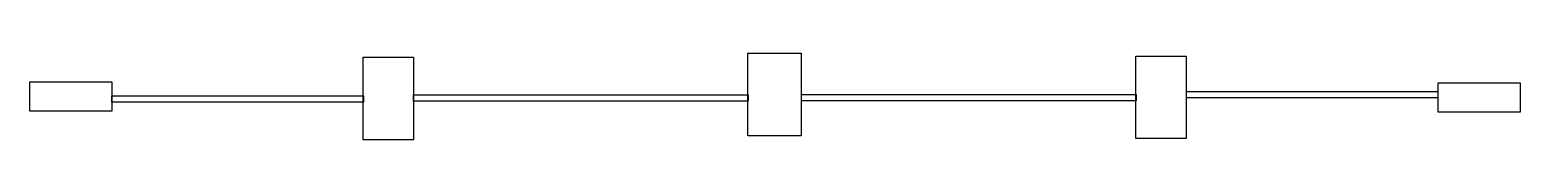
# Model space of a CAD drawing. Extents: x 0 to 142, y 61 to 69.
import ezdxf

# ---------------------------------------------------------------- set-up
doc = ezdxf.new("R2010")
doc.units = 0
doc.layers.add('Metal1', color=7, linetype='CONTINUOUS')

msp = doc.modelspace()

# ---------------------------------------------------------------- linework, layer by layer
at = {"layer": 'Metal1'}
for points in [[(31.829788, 68.763902), (36.629788, 68.763902), (36.629788, 60.863902), (31.829788, 60.863902)], [(68.510206, 69.136098), (73.610206, 69.136098), (73.610206, 61.236098), (68.510206, 61.236098)], [(105.526797, 68.877803), (110.326797, 68.877803), (110.326797, 60.977803), (105.526797, 60.977803)], [(0.016318, 66.39862), (7.838095, 66.39862), (7.838095, 63.59862), (0.016318, 63.59862)], [(110.339946, 65.463902), (134.339946, 65.463902), (134.339946, 64.863902), (110.339946, 64.863902)], [(134.361905, 66.29862), (142.183682, 66.29862), (142.183682, 63.49862), (134.361905, 63.49862)], [(7.839144, 65.048794), (31.839144, 65.048794), (31.839144, 64.448794), (7.839144, 64.448794)], [(36.629788, 65.163902), (68.529788, 65.163902), (68.529788, 64.563902), (36.629788, 64.563902)], [(73.640699, 65.177803), (105.540699, 65.177803), (105.540699, 64.577803), (73.640699, 64.577803)]]:
    msp.add_lwpolyline(points, close=True, dxfattribs=at)

doc.saveas('drawing.dxf')
